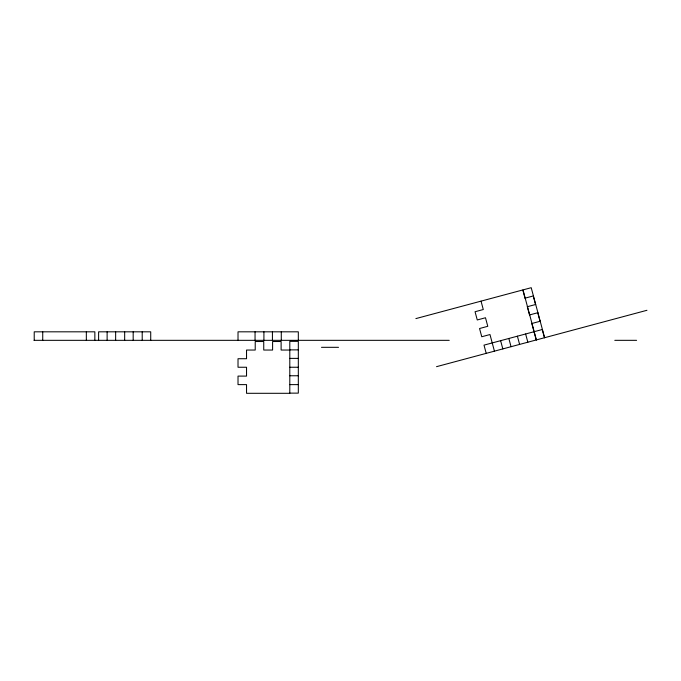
<?xml version="1.0" encoding="UTF-8"?>
<svg xmlns="http://www.w3.org/2000/svg" width="681" height="681" viewBox="0 0 681 681"><rect width="100%" height="100%" fill="white"/><g stroke="black" fill="none" stroke-linecap="round" stroke-linejoin="round"><path stroke-width="1.02" d="M415.878 318.597L522.821 289.944L525.068 298.329M525.187 298.125L533.419 295.92M527.486 306.68L535.709 304.475M529.69 314.903L537.913 312.698M531.98 323.458L540.203 321.253M534.023 331.732L484.004 345.131L486.208 353.362M534.185 331.69L542.408 329.485M436.521 366.676L646.95 310.289M34.05 340.33L449.23 340.33M614.79 340.33L636.59 340.33M321.483 347.319L338.517 347.319M289.8 349.872L298.321 349.872M289.8 350.043L281.117 350.043L281.117 341.521L272.596 341.521L272.596 350.043L263.743 350.043L263.743 341.521L255.222 341.521L255.222 350.043L246.539 350.043L246.539 358.725L238.018 358.725L238.018 367.246L246.539 367.246L246.539 376.099L238.018 376.099L238.018 384.62L246.539 384.62L246.539 393.303L289.8 393.303L289.8 341.351L298.321 341.351L298.321 393.133L289.8 393.133M289.8 358.385L298.321 358.385M289.8 367.246L298.321 367.246M289.8 375.759L298.321 375.759M289.8 384.62L298.321 384.62M544.613 337.708L531.214 287.697L522.982 289.902L536.39 339.913M533.538 297.044L535.504 304.356M537.794 312.911L539.999 321.134M542.493 330.438L544.451 337.75M527.273 306.561L529.563 315.116M531.767 323.339L536.219 339.955M525.63 333.979L527.835 342.202M517.398 336.184L519.603 344.407M508.843 338.474L511.048 346.706M500.62 340.679L502.825 348.91M481.033 301.138L483.28 309.532L475.057 311.736L477.262 319.959L485.485 317.755L487.775 326.31L479.552 328.514L481.756 336.746L489.979 334.541L494.432 351.158M298.321 340.33L298.321 331.817L238.018 331.817L238.018 340.33M281.287 331.817L281.287 340.33M272.426 331.817L272.426 340.33M263.913 331.817L263.913 340.33M255.052 331.817L255.052 340.33M150.722 340.33L150.722 331.817L98.609 331.817L98.609 340.33M142.21 331.817L142.21 340.33M133.178 331.817L133.178 340.33M124.666 331.817L124.666 340.33M115.642 331.817L115.642 340.33M107.121 331.817L107.121 340.33M94.855 340.33L94.855 331.817L34.22 331.817L34.22 340.33M86.342 331.817L86.342 340.33M42.733 331.817L42.733 340.33"/></g></svg>
